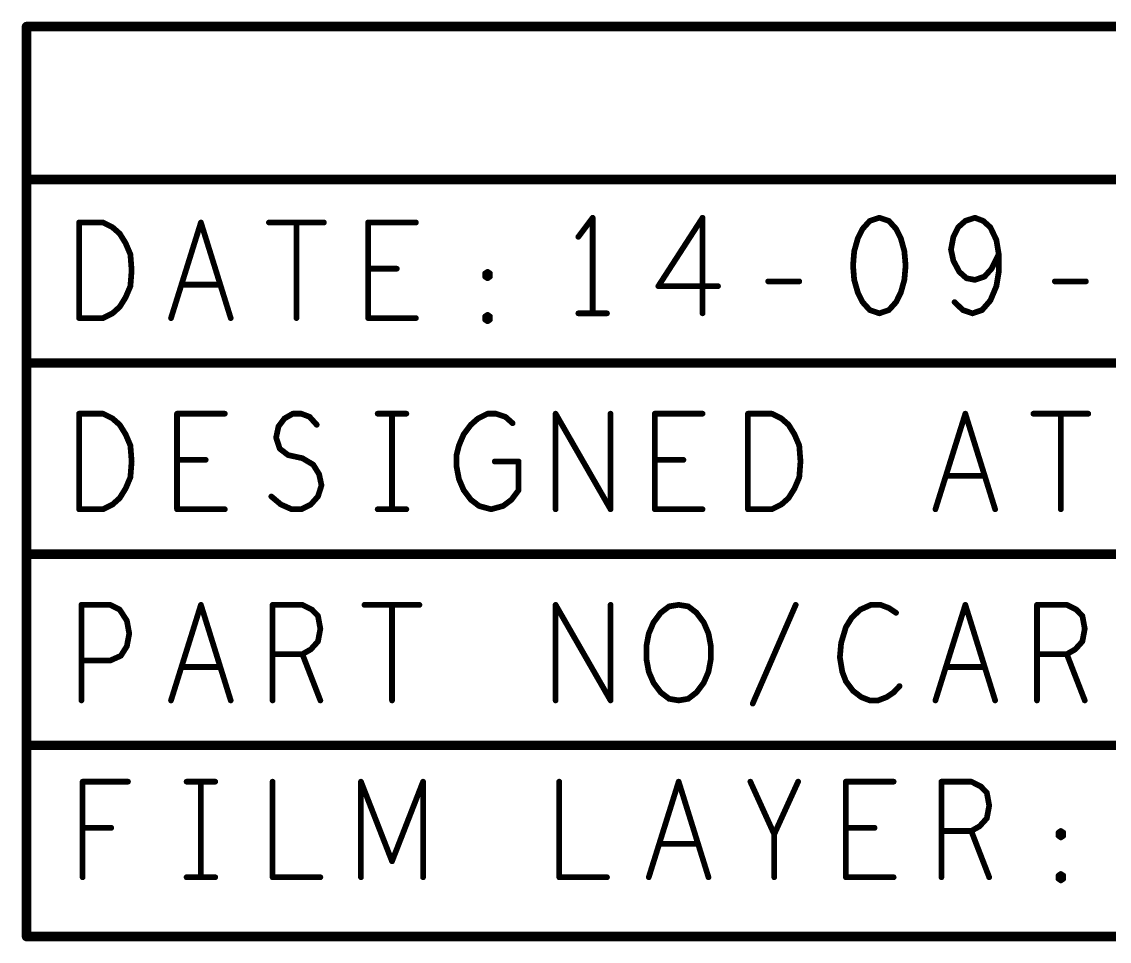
# Model space of a CAD drawing. Extents: x -18 to 16.1, y -6.6 to 15.5.
# Drawn here: x 0.243 to 1.381, y -2.04 to -1.078 of the extents above; entities that cross this region are included whole.
import ezdxf

# ---------------------------------------------------------------- set-up
doc = ezdxf.new("R2010")
doc.units = 0
doc.layers.get('0').update_dxf_attribs({"linetype": 'CONTINUOUS'})
doc.layers.add('FAB', color=13, linetype='CONTINUOUS')

# ---------------------------------------------------------------- blocks, each defined once
blk = doc.blocks.new('ROUND_2')
at = {"const_width": 0.005}
blk.add_lwpolyline([(-0.0025, 0, 1), (0.0025, 0, 1)], format="xyb", close=True, dxfattribs=at)
blk = doc.blocks.new('ROUND_1')
at = {"const_width": 0.003}
blk.add_lwpolyline([(-0.0015, 0, 1), (0.0015, 0, 1)], format="xyb", close=True, dxfattribs=at)

msp = doc.modelspace()

# ---------------------------------------------------------------- linework, layer by layer
at = {"layer": 'FAB'}
for points, const_width in [([(0.2481, -1.0833), (0.2481, -2.0353)], 0.01), ([(0.2481, -1.0833), (4.4031, -1.0833)], 0.01), ([(0.2481, -1.2433), (4.4031, -1.2433)], 0.01), ([(0.3031, -1.3883), (0.3031, -1.2883)], 0.006), ([(0.3031, -1.2883), (0.3281, -1.2883)], 0.006), ([(0.3281, -1.2883), (0.3381, -1.2933)], 0.006), ([(0.3993, -1.3883), (0.4306, -1.2883)], 0.006), ([(0.4306, -1.2883), (0.4618, -1.3883)], 0.006), ([(0.5018, -1.2883), (0.5593, -1.2883)], 0.006), ([(0.5306, -1.2883), (0.5306, -1.3883)], 0.006), ([(0.6056, -1.3883), (0.6056, -1.2883)], 0.006), ([(0.6056, -1.2883), (0.6556, -1.2883)], 0.006), ([(0.8406, -1.2833), (0.8256, -1.3033)], 0.006), ([(0.8406, -1.3833), (0.8406, -1.2833)], 0.006), ([(0.9556, -1.2833), (0.9093, -1.3549)], 0.006), ([(0.9556, -1.3833), (0.9556, -1.2833)], 0.006), ([(1.1306, -1.2866), (1.1231, -1.2949)], 0.006), ([(1.1406, -1.2833), (1.1306, -1.2866)], 0.006), ([(1.1506, -1.2866), (1.1406, -1.2833)], 0.006), ([(1.1581, -1.2949), (1.1506, -1.2866)], 0.006), ([(1.2306, -1.2866), (1.2231, -1.2933)], 0.006), ([(1.2406, -1.2833), (1.2306, -1.2866)], 0.006), ([(1.2493, -1.2866), (1.2406, -1.2833)], 0.006), ([(1.2568, -1.2933), (1.2493, -1.2866)], 0.006), ([(0.3381, -1.2933), (0.3456, -1.2999)], 0.006), ([(0.3456, -1.2999), (0.3518, -1.3099)], 0.006), ([(1.1231, -1.2949), (1.1181, -1.3049)], 0.006), ([(1.1631, -1.3049), (1.1581, -1.2949)], 0.006), ([(1.2231, -1.2933), (1.2181, -1.3033)], 0.006), ([(1.2631, -1.3066), (1.2568, -1.2933)], 0.006), ([(0.3518, -1.3099), (0.3568, -1.3216)], 0.006), ([(1.1181, -1.3049), (1.1143, -1.3183)], 0.006), ([(1.1668, -1.3183), (1.1631, -1.3049)], 0.006), ([(1.2181, -1.3033), (1.2156, -1.3166)], 0.006), ([(1.2656, -1.3216), (1.2631, -1.3066)], 0.006), ([(0.3568, -1.3216), (0.3581, -1.3383)], 0.006), ([(1.1143, -1.3183), (1.1131, -1.3333)], 0.006), ([(1.1681, -1.3333), (1.1668, -1.3183)], 0.006), ([(1.2156, -1.3166), (1.2181, -1.3283)], 0.006), ([(1.2581, -1.3366), (1.2656, -1.3216)], 0.006), ([(1.2656, -1.3399), (1.2656, -1.3216)], 0.006), ([(1.1131, -1.3333), (1.1143, -1.3483)], 0.006), ([(1.1668, -1.3483), (1.1681, -1.3333)], 0.006), ([(1.2181, -1.3283), (1.2243, -1.3399)], 0.006), ([(0.3581, -1.3383), (0.3568, -1.3549)], 0.006), ([(0.6356, -1.3366), (0.6056, -1.3366)], 0.006), ([(0.7281, -1.3416), (0.7306, -1.3399)], 0.006), ([(0.7281, -1.3449), (0.7281, -1.3416)], 0.006), ([(0.7306, -1.3466), (0.7281, -1.3449)], 0.006), ([(0.7306, -1.3399), (0.7331, -1.3416)], 0.006), ([(0.7331, -1.3449), (0.7306, -1.3466)], 0.006), ([(0.7331, -1.3416), (0.7331, -1.3449)], 0.006), ([(1.2243, -1.3399), (1.2318, -1.3466)], 0.006), ([(1.2406, -1.3483), (1.2506, -1.3449)], 0.006), ([(1.2506, -1.3449), (1.2581, -1.3366)], 0.006), ([(1.2631, -1.3549), (1.2656, -1.3399)], 0.006), ([(0.3568, -1.3549), (0.3518, -1.3666)], 0.006), ([(0.4506, -1.3533), (0.4106, -1.3533)], 0.006), ([(0.9093, -1.3549), (0.9718, -1.3549)], 0.006), ([(1.0243, -1.3499), (1.0568, -1.3499)], 0.006), ([(1.1143, -1.3483), (1.1181, -1.3616)], 0.006), ([(1.1631, -1.3616), (1.1668, -1.3483)], 0.006), ([(1.2318, -1.3466), (1.2406, -1.3483)], 0.006), ([(1.2568, -1.3699), (1.2631, -1.3549)], 0.006), ([(1.3243, -1.3499), (1.3568, -1.3499)], 0.006), ([(0.3518, -1.3666), (0.3456, -1.3766)], 0.006), ([(1.1181, -1.3616), (1.1231, -1.3716)], 0.006), ([(1.1581, -1.3716), (1.1631, -1.3616)], 0.006), ([(0.3456, -1.3766), (0.3381, -1.3833)], 0.006), ([(1.1231, -1.3716), (1.1306, -1.3799)], 0.006), ([(1.1306, -1.3799), (1.1406, -1.3833)], 0.006), ([(1.1406, -1.3833), (1.1506, -1.3799)], 0.006), ([(1.1506, -1.3799), (1.1581, -1.3716)], 0.006), ([(1.2193, -1.3716), (1.2281, -1.3799)], 0.006), ([(1.2281, -1.3799), (1.2381, -1.3833)], 0.006), ([(1.2381, -1.3833), (1.2481, -1.3799)], 0.006), ([(1.2481, -1.3799), (1.2568, -1.3699)], 0.006), ([(0.3281, -1.3883), (0.3031, -1.3883)], 0.006), ([(0.3381, -1.3833), (0.3281, -1.3883)], 0.006), ([(0.6556, -1.3883), (0.6056, -1.3883)], 0.006), ([(0.7281, -1.3866), (0.7306, -1.3849)], 0.006), ([(0.7281, -1.3899), (0.7281, -1.3866)], 0.006), ([(0.7306, -1.3916), (0.7281, -1.3899)], 0.006), ([(0.7306, -1.3849), (0.7331, -1.3866)], 0.006), ([(0.7331, -1.3899), (0.7306, -1.3916)], 0.006), ([(0.7331, -1.3866), (0.7331, -1.3899)], 0.006), ([(0.8256, -1.3833), (0.8556, -1.3833)], 0.006), ([(0.2481, -1.4353), (4.4031, -1.4353)], 0.01), ([(0.3031, -1.5883), (0.3031, -1.4883)], 0.006), ([(0.3031, -1.4883), (0.3281, -1.4883)], 0.006), ([(0.3281, -1.4883), (0.3381, -1.4933)], 0.006), ([(0.3381, -1.4933), (0.3456, -1.4999)], 0.006), ([(0.4056, -1.5883), (0.4056, -1.4883)], 0.006), ([(0.4056, -1.4883), (0.4556, -1.4883)], 0.006), ([(0.5118, -1.5016), (0.5181, -1.4933)], 0.006), ([(0.5181, -1.4933), (0.5268, -1.4883)], 0.006), ([(0.5268, -1.4883), (0.5356, -1.4883)], 0.006), ([(0.5356, -1.4883), (0.5443, -1.4916)], 0.006), ([(0.5443, -1.4916), (0.5518, -1.4999)], 0.006), ([(0.6156, -1.4883), (0.6456, -1.4883)], 0.006), ([(0.6306, -1.4883), (0.6306, -1.5883)], 0.006), ([(0.7131, -1.4999), (0.7206, -1.4933)], 0.006), ([(0.7206, -1.4933), (0.7306, -1.4883)], 0.006), ([(0.7306, -1.4883), (0.7393, -1.4883)], 0.006), ([(0.7393, -1.4883), (0.7493, -1.4916)], 0.006), ([(0.7493, -1.4916), (0.7568, -1.4983)], 0.006), ([(0.8018, -1.5883), (0.8018, -1.4883)], 0.006), ([(0.8018, -1.4883), (0.8593, -1.5883)], 0.006), ([(0.8593, -1.5883), (0.8593, -1.4883)], 0.006), ([(0.9056, -1.5883), (0.9056, -1.4883)], 0.006), ([(0.9056, -1.4883), (0.9556, -1.4883)], 0.006), ([(1.0031, -1.5883), (1.0031, -1.4883)], 0.006), ([(1.0031, -1.4883), (1.0281, -1.4883)], 0.006), ([(1.0281, -1.4883), (1.0381, -1.4933)], 0.006), ([(1.0381, -1.4933), (1.0456, -1.4999)], 0.006), ([(1.1993, -1.5883), (1.2306, -1.4883)], 0.006), ([(1.2306, -1.4883), (1.2618, -1.5883)], 0.006), ([(1.3018, -1.4883), (1.3593, -1.4883)], 0.006), ([(1.3306, -1.4883), (1.3306, -1.5883)], 0.006), ([(0.3456, -1.4999), (0.3518, -1.5099)], 0.006), ([(0.5093, -1.5133), (0.5118, -1.5016)], 0.006), ([(0.7056, -1.5099), (0.7131, -1.4999)], 0.006), ([(1.0456, -1.4999), (1.0518, -1.5099)], 0.006), ([(0.3518, -1.5099), (0.3568, -1.5216)], 0.006), ([(0.5131, -1.5249), (0.5093, -1.5133)], 0.006), ([(0.7006, -1.5216), (0.7056, -1.5099)], 0.006), ([(1.0518, -1.5099), (1.0568, -1.5216)], 0.006), ([(0.3568, -1.5216), (0.3581, -1.5383)], 0.006), ([(0.5218, -1.5316), (0.5131, -1.5249)], 0.006), ([(0.6981, -1.5316), (0.7006, -1.5216)], 0.006), ([(1.0568, -1.5216), (1.0581, -1.5383)], 0.006), ([(0.3581, -1.5383), (0.3568, -1.5549)], 0.006), ([(0.4356, -1.5366), (0.4056, -1.5366)], 0.006), ([(0.5368, -1.5349), (0.5218, -1.5316)], 0.006), ([(0.5481, -1.5416), (0.5368, -1.5349)], 0.006), ([(0.6981, -1.5433), (0.6981, -1.5316)], 0.006), ([(0.7381, -1.5383), (0.7631, -1.5383)], 0.006), ([(0.7631, -1.5383), (0.7631, -1.5683)], 0.006), ([(0.9356, -1.5366), (0.9056, -1.5366)], 0.006), ([(1.0581, -1.5383), (1.0568, -1.5549)], 0.006), ([(0.5543, -1.5516), (0.5481, -1.5416)], 0.006), ([(0.7006, -1.5566), (0.6981, -1.5433)], 0.006), ([(0.3568, -1.5549), (0.3518, -1.5666)], 0.006), ([(0.5568, -1.5633), (0.5543, -1.5516)], 0.006), ([(0.7056, -1.5683), (0.7006, -1.5566)], 0.006), ([(1.0568, -1.5549), (1.0518, -1.5666)], 0.006), ([(1.2506, -1.5533), (1.2106, -1.5533)], 0.006), ([(0.3518, -1.5666), (0.3456, -1.5766)], 0.006), ([(0.5531, -1.5749), (0.5568, -1.5633)], 0.006), ([(0.7131, -1.5783), (0.7056, -1.5683)], 0.006), ([(0.7631, -1.5683), (0.7556, -1.5783)], 0.006), ([(1.0518, -1.5666), (1.0456, -1.5766)], 0.006), ([(0.3381, -1.5833), (0.3281, -1.5883)], 0.006), ([(0.3456, -1.5766), (0.3381, -1.5833)], 0.006), ([(0.5043, -1.5749), (0.5143, -1.5833)], 0.006), ([(0.5143, -1.5833), (0.5256, -1.5883)], 0.006), ([(0.5356, -1.5883), (0.5456, -1.5833)], 0.006), ([(0.5456, -1.5833), (0.5531, -1.5749)], 0.006), ([(0.7218, -1.5849), (0.7131, -1.5783)], 0.006), ([(0.7343, -1.5883), (0.7218, -1.5849)], 0.006), ([(0.7468, -1.5849), (0.7343, -1.5883)], 0.006), ([(0.7556, -1.5783), (0.7468, -1.5849)], 0.006), ([(1.0381, -1.5833), (1.0281, -1.5883)], 0.006), ([(1.0456, -1.5766), (1.0381, -1.5833)], 0.006), ([(0.3281, -1.5883), (0.3031, -1.5883)], 0.006), ([(0.4556, -1.5883), (0.4056, -1.5883)], 0.006), ([(0.5256, -1.5883), (0.5356, -1.5883)], 0.006), ([(0.6156, -1.5883), (0.6456, -1.5883)], 0.006), ([(0.9556, -1.5883), (0.9056, -1.5883)], 0.006), ([(1.0281, -1.5883), (1.0031, -1.5883)], 0.006), ([(0.2481, -1.6353), (4.4031, -1.6353)], 0.01), ([(0.3056, -1.7883), (0.3056, -1.6883)], 0.006), ([(0.3056, -1.6883), (0.3356, -1.6883)], 0.006), ([(0.3356, -1.6883), (0.3456, -1.6933)], 0.006), ([(0.3456, -1.6933), (0.3531, -1.7049)], 0.006), ([(0.3993, -1.7883), (0.4306, -1.6883)], 0.006), ([(0.4306, -1.6883), (0.4618, -1.7883)], 0.006), ([(0.5056, -1.7883), (0.5056, -1.6883)], 0.006), ([(0.5056, -1.6883), (0.5368, -1.6883)], 0.006), ([(0.5368, -1.6883), (0.5468, -1.6933)], 0.006), ([(0.5468, -1.6933), (0.5531, -1.6999)], 0.006), ([(0.6018, -1.6883), (0.6593, -1.6883)], 0.006), ([(0.6306, -1.6883), (0.6306, -1.7883)], 0.006), ([(0.8018, -1.7883), (0.8018, -1.6883)], 0.006), ([(0.8018, -1.6883), (0.8593, -1.7883)], 0.006), ([(0.8593, -1.7883), (0.8593, -1.6883)], 0.006), ([(0.9043, -1.7066), (0.9118, -1.6966)], 0.006), ([(0.9118, -1.6966), (0.9206, -1.6899)], 0.006), ([(0.9206, -1.6899), (0.9306, -1.6883)], 0.006), ([(0.9306, -1.6883), (0.9406, -1.6899)], 0.006), ([(0.9406, -1.6899), (0.9493, -1.6966)], 0.006), ([(0.9493, -1.6966), (0.9568, -1.7066)], 0.006), ([(1.0081, -1.7916), (1.0531, -1.6883)], 0.006), ([(1.1206, -1.6933), (1.1118, -1.7016)], 0.006), ([(1.1318, -1.6883), (1.1206, -1.6933)], 0.006), ([(1.1418, -1.6883), (1.1318, -1.6883)], 0.006), ([(1.1506, -1.6916), (1.1418, -1.6883)], 0.006), ([(1.1581, -1.6966), (1.1506, -1.6916)], 0.006), ([(1.1993, -1.7883), (1.2306, -1.6883)], 0.006), ([(1.2306, -1.6883), (1.2618, -1.7883)], 0.006), ([(1.3056, -1.7883), (1.3056, -1.6883)], 0.006), ([(1.3056, -1.6883), (1.3368, -1.6883)], 0.006), ([(1.3368, -1.6883), (1.3468, -1.6933)], 0.006), ([(1.3468, -1.6933), (1.3531, -1.6999)], 0.006), ([(0.3531, -1.7049), (0.3556, -1.7183)], 0.006), ([(0.5531, -1.6999), (0.5556, -1.7133)], 0.006), ([(0.8993, -1.7183), (0.9043, -1.7066)], 0.006), ([(0.9568, -1.7066), (0.9618, -1.7183)], 0.006), ([(1.1118, -1.7016), (1.1056, -1.7116)], 0.006), ([(1.3531, -1.6999), (1.3556, -1.7133)], 0.006), ([(0.3556, -1.7183), (0.3531, -1.7316)], 0.006), ([(0.5556, -1.7133), (0.5531, -1.7266)], 0.006), ([(0.8968, -1.7316), (0.8993, -1.7183)], 0.006), ([(0.9618, -1.7183), (0.9643, -1.7316)], 0.006), ([(1.1056, -1.7116), (1.1006, -1.7283)], 0.006), ([(1.3556, -1.7133), (1.3531, -1.7266)], 0.006), ([(0.3531, -1.7316), (0.3468, -1.7416)], 0.006), ([(0.5531, -1.7266), (0.5456, -1.7349)], 0.006), ([(0.8968, -1.7449), (0.8968, -1.7316)], 0.006), ([(0.9643, -1.7316), (0.9643, -1.7449)], 0.006), ([(1.1006, -1.7283), (1.0993, -1.7433)], 0.006), ([(1.3531, -1.7266), (1.3456, -1.7349)], 0.006), ([(0.3468, -1.7416), (0.3356, -1.7466)], 0.006), ([(0.5368, -1.7399), (0.5056, -1.7399)], 0.006), ([(0.5456, -1.7349), (0.5368, -1.7399)], 0.006), ([(0.5368, -1.7399), (0.5556, -1.7883)], 0.006), ([(1.0993, -1.7433), (1.1018, -1.7583)], 0.006), ([(1.3368, -1.7399), (1.3056, -1.7399)], 0.006), ([(1.3456, -1.7349), (1.3368, -1.7399)], 0.006), ([(1.3368, -1.7399), (1.3556, -1.7883)], 0.006), ([(0.3356, -1.7466), (0.3056, -1.7466)], 0.006), ([(0.4506, -1.7533), (0.4106, -1.7533)], 0.006), ([(0.8993, -1.7583), (0.8968, -1.7449)], 0.006), ([(0.9643, -1.7449), (0.9618, -1.7583)], 0.006), ([(1.2506, -1.7533), (1.2106, -1.7533)], 0.006), ([(0.9043, -1.7699), (0.8993, -1.7583)], 0.006), ([(0.9618, -1.7583), (0.9568, -1.7699)], 0.006), ([(1.1018, -1.7583), (1.1056, -1.7683)], 0.006), ([(0.9118, -1.7799), (0.9043, -1.7699)], 0.006), ([(0.9568, -1.7699), (0.9493, -1.7799)], 0.006), ([(1.1056, -1.7683), (1.1131, -1.7783)], 0.006), ([(1.1131, -1.7783), (1.1218, -1.7849)], 0.006), ([(1.1556, -1.7799), (1.1618, -1.7733)], 0.006), ([(0.9206, -1.7866), (0.9118, -1.7799)], 0.006), ([(0.9306, -1.7883), (0.9206, -1.7866)], 0.006), ([(0.9406, -1.7866), (0.9306, -1.7883)], 0.006), ([(0.9493, -1.7799), (0.9406, -1.7866)], 0.006), ([(1.1218, -1.7849), (1.1306, -1.7883)], 0.006), ([(1.1306, -1.7883), (1.1393, -1.7883)], 0.006), ([(1.1393, -1.7883), (1.1481, -1.7849)], 0.006), ([(1.1481, -1.7849), (1.1556, -1.7799)], 0.006), ([(0.2481, -1.8353), (4.4031, -1.8353)], 0.01), ([(0.3068, -1.9733), (0.3068, -1.8733)], 0.006), ([(0.3068, -1.8733), (0.3543, -1.8733)], 0.006), ([(0.4156, -1.8733), (0.4456, -1.8733)], 0.006), ([(0.4306, -1.8733), (0.4306, -1.9733)], 0.006), ([(0.5056, -1.8733), (0.5056, -1.9733)], 0.006), ([(0.5981, -1.9733), (0.5981, -1.8733)], 0.006), ([(0.5981, -1.8733), (0.6306, -1.9566)], 0.006), ([(0.6306, -1.9566), (0.6631, -1.8733)], 0.006), ([(0.6631, -1.8733), (0.6631, -1.9733)], 0.006), ([(0.8056, -1.8733), (0.8056, -1.9733)], 0.006), ([(0.8993, -1.9733), (0.9306, -1.8733)], 0.006), ([(0.9306, -1.8733), (0.9618, -1.9733)], 0.006), ([(1.0306, -1.9283), (1.0056, -1.8733)], 0.006), ([(1.0556, -1.8733), (1.0306, -1.9283)], 0.006), ([(1.1056, -1.9733), (1.1056, -1.8733)], 0.006), ([(1.1056, -1.8733), (1.1556, -1.8733)], 0.006), ([(1.2056, -1.9733), (1.2056, -1.8733)], 0.006), ([(1.2056, -1.8733), (1.2368, -1.8733)], 0.006), ([(1.2368, -1.8733), (1.2468, -1.8783)], 0.006), ([(1.2468, -1.8783), (1.2531, -1.8849)], 0.006), ([(1.2531, -1.8849), (1.2556, -1.8983)], 0.006), ([(1.2556, -1.8983), (1.2531, -1.9116)], 0.006), ([(1.2531, -1.9116), (1.2456, -1.9199)], 0.006), ([(0.3368, -1.9216), (0.3068, -1.9216)], 0.006), ([(1.1356, -1.9216), (1.1056, -1.9216)], 0.006), ([(1.2368, -1.9249), (1.2056, -1.9249)], 0.006), ([(1.2456, -1.9199), (1.2368, -1.9249)], 0.006), ([(1.2368, -1.9249), (1.2556, -1.9733)], 0.006), ([(1.3281, -1.9266), (1.3306, -1.9249)], 0.006), ([(1.3306, -1.9249), (1.3331, -1.9266)], 0.006), ([(1.0306, -1.9733), (1.0306, -1.9283)], 0.006), ([(1.3281, -1.9299), (1.3281, -1.9266)], 0.006), ([(1.3306, -1.9316), (1.3281, -1.9299)], 0.006), ([(1.3331, -1.9299), (1.3306, -1.9316)], 0.006), ([(1.3331, -1.9266), (1.3331, -1.9299)], 0.006), ([(0.9506, -1.9383), (0.9106, -1.9383)], 0.006), ([(1.3281, -1.9716), (1.3306, -1.9699)], 0.006), ([(1.3281, -1.9749), (1.3281, -1.9716)], 0.006), ([(1.3306, -1.9699), (1.3331, -1.9716)], 0.006), ([(1.3331, -1.9716), (1.3331, -1.9749)], 0.006), ([(0.4156, -1.9733), (0.4456, -1.9733)], 0.006), ([(0.5056, -1.9733), (0.5556, -1.9733)], 0.006), ([(0.8056, -1.9733), (0.8556, -1.9733)], 0.006), ([(1.1556, -1.9733), (1.1056, -1.9733)], 0.006), ([(1.3306, -1.9766), (1.3281, -1.9749)], 0.006), ([(1.3331, -1.9749), (1.3306, -1.9766)], 0.006), ([(0.2481, -2.0353), (4.4031, -2.0353)], 0.01)]:
    msp.add_lwpolyline(points, dxfattribs=dict(at, const_width=const_width))

# ---------------------------------------------------------------- block references
for name, p in [('ROUND_2', (0.2481, -1.0833)), ('ROUND_2', (0.2481, -1.0833)), ('ROUND_2', (0.2481, -1.2433)), ('ROUND_1', (0.3031, -1.2883)), ('ROUND_1', (0.3031, -1.2883)), ('ROUND_1', (0.3281, -1.2883)), ('ROUND_1', (0.3281, -1.2883)), ('ROUND_1', (0.4306, -1.2883)), ('ROUND_1', (0.4306, -1.2883)), ('ROUND_1', (0.5018, -1.2883)), ('ROUND_1', (0.5306, -1.2883)), ('ROUND_1', (0.5593, -1.2883)), ('ROUND_1', (0.6056, -1.2883)), ('ROUND_1', (0.6056, -1.2883)), ('ROUND_1', (0.6556, -1.2883)), ('ROUND_1', (0.8406, -1.2833)), ('ROUND_1', (0.8406, -1.2833)), ('ROUND_1', (0.9556, -1.2833)), ('ROUND_1', (0.9556, -1.2833)), ('ROUND_1', (1.1306, -1.2866)), ('ROUND_1', (1.1306, -1.2866)), ('ROUND_1', (1.1406, -1.2833)), ('ROUND_1', (1.1406, -1.2833)), ('ROUND_1', (1.1506, -1.2866)), ('ROUND_1', (1.1506, -1.2866)), ('ROUND_1', (1.2306, -1.2866)), ('ROUND_1', (1.2306, -1.2866)), ('ROUND_1', (1.2406, -1.2833)), ('ROUND_1', (1.2406, -1.2833)), ('ROUND_1', (1.2493, -1.2866)), ('ROUND_1', (1.2493, -1.2866)), ('ROUND_1', (0.3381, -1.2933)), ('ROUND_1', (0.3381, -1.2933)), ('ROUND_1', (0.3456, -1.2999)), ('ROUND_1', (0.3456, -1.2999)), ('ROUND_1', (1.1231, -1.2949)), ('ROUND_1', (1.1231, -1.2949)), ('ROUND_1', (1.1581, -1.2949)), ('ROUND_1', (1.1581, -1.2949)), ('ROUND_1', (1.2231, -1.2933)), ('ROUND_1', (1.2231, -1.2933)), ('ROUND_1', (1.2568, -1.2933)), ('ROUND_1', (1.2568, -1.2933)), ('ROUND_1', (0.3518, -1.3099)), ('ROUND_1', (0.3518, -1.3099)), ('ROUND_1', (0.8256, -1.3033)), ('ROUND_1', (1.1181, -1.3049)), ('ROUND_1', (1.1181, -1.3049)), ('ROUND_1', (1.1631, -1.3049)), ('ROUND_1', (1.1631, -1.3049)), ('ROUND_1', (1.2181, -1.3033)), ('ROUND_1', (1.2181, -1.3033)), ('ROUND_1', (1.2631, -1.3066)), ('ROUND_1', (1.2631, -1.3066)), ('ROUND_1', (0.3568, -1.3216)), ('ROUND_1', (0.3568, -1.3216)), ('ROUND_1', (1.1143, -1.3183)), ('ROUND_1', (1.1143, -1.3183)), ('ROUND_1', (1.1668, -1.3183)), ('ROUND_1', (1.1668, -1.3183)), ('ROUND_1', (1.2156, -1.3166)), ('ROUND_1', (1.2156, -1.3166)), ('ROUND_1', (1.2656, -1.3216)), ('ROUND_1', (1.2656, -1.3216)), ('ROUND_1', (1.2656, -1.3216)), ('ROUND_1', (1.1131, -1.3333)), ('ROUND_1', (1.1131, -1.3333)), ('ROUND_1', (1.1681, -1.3333)), ('ROUND_1', (1.1681, -1.3333)), ('ROUND_1', (1.2181, -1.3283)), ('ROUND_1', (1.2181, -1.3283)), ('ROUND_1', (0.3581, -1.3383)), ('ROUND_1', (0.3581, -1.3383)), ('ROUND_1', (0.6056, -1.3366)), ('ROUND_1', (0.6356, -1.3366)), ('ROUND_1', (0.7281, -1.3416)), ('ROUND_1', (0.7281, -1.3416)), ('ROUND_1', (0.7281, -1.3449)), ('ROUND_1', (0.7281, -1.3449)), ('ROUND_1', (0.7306, -1.3399)), ('ROUND_1', (0.7306, -1.3399)), ('ROUND_1', (0.7331, -1.3416)), ('ROUND_1', (0.7331, -1.3416)), ('ROUND_1', (0.7331, -1.3449)), ('ROUND_1', (0.7331, -1.3449)), ('ROUND_1', (1.2243, -1.3399)), ('ROUND_1', (1.2243, -1.3399)), ('ROUND_1', (1.2506, -1.3449)), ('ROUND_1', (1.2506, -1.3449)), ('ROUND_1', (1.2581, -1.3366)), ('ROUND_1', (1.2581, -1.3366)), ('ROUND_1', (1.2656, -1.3399)), ('ROUND_1', (1.2656, -1.3399)), ('ROUND_1', (0.3568, -1.3549)), ('ROUND_1', (0.3568, -1.3549)), ('ROUND_1', (0.4106, -1.3533)), ('ROUND_1', (0.4506, -1.3533)), ('ROUND_1', (0.7306, -1.3466)), ('ROUND_1', (0.7306, -1.3466)), ('ROUND_1', (0.9093, -1.3549)), ('ROUND_1', (0.9093, -1.3549)), ('ROUND_1', (0.9718, -1.3549)), ('ROUND_1', (1.0243, -1.3499)), ('ROUND_1', (1.0568, -1.3499)), ('ROUND_1', (1.1143, -1.3483)), ('ROUND_1', (1.1143, -1.3483)), ('ROUND_1', (1.1668, -1.3483)), ('ROUND_1', (1.1668, -1.3483)), ('ROUND_1', (1.2318, -1.3466)), ('ROUND_1', (1.2318, -1.3466)), ('ROUND_1', (1.2406, -1.3483)), ('ROUND_1', (1.2406, -1.3483)), ('ROUND_1', (1.2631, -1.3549)), ('ROUND_1', (1.2631, -1.3549)), ('ROUND_1', (1.3243, -1.3499)), ('ROUND_1', (1.3568, -1.3499)), ('ROUND_1', (0.3518, -1.3666)), ('ROUND_1', (0.3518, -1.3666)), ('ROUND_1', (1.1181, -1.3616)), ('ROUND_1', (1.1181, -1.3616)), ('ROUND_1', (1.1631, -1.3616)), ('ROUND_1', (1.1631, -1.3616)), ('ROUND_1', (0.3456, -1.3766)), ('ROUND_1', (0.3456, -1.3766)), ('ROUND_1', (1.1231, -1.3716)), ('ROUND_1', (1.1231, -1.3716)), ('ROUND_1', (1.1306, -1.3799)), ('ROUND_1', (1.1306, -1.3799)), ('ROUND_1', (1.1506, -1.3799)), ('ROUND_1', (1.1506, -1.3799)), ('ROUND_1', (1.1581, -1.3716)), ('ROUND_1', (1.1581, -1.3716)), ('ROUND_1', (1.2193, -1.3716)), ('ROUND_1', (1.2281, -1.3799)), ('ROUND_1', (1.2281, -1.3799)), ('ROUND_1', (1.2481, -1.3799)), ('ROUND_1', (1.2481, -1.3799)), ('ROUND_1', (1.2568, -1.3699)), ('ROUND_1', (1.2568, -1.3699)), ('ROUND_1', (0.3031, -1.3883)), ('ROUND_1', (0.3031, -1.3883)), ('ROUND_1', (0.3281, -1.3883)), ('ROUND_1', (0.3281, -1.3883)), ('ROUND_1', (0.3381, -1.3833)), ('ROUND_1', (0.3381, -1.3833)), ('ROUND_1', (0.3993, -1.3883)), ('ROUND_1', (0.4618, -1.3883)), ('ROUND_1', (0.5306, -1.3883)), ('ROUND_1', (0.6056, -1.3883)), ('ROUND_1', (0.6056, -1.3883)), ('ROUND_1', (0.6556, -1.3883)), ('ROUND_1', (0.7281, -1.3866)), ('ROUND_1', (0.7281, -1.3866)), ('ROUND_1', (0.7281, -1.3899)), ('ROUND_1', (0.7281, -1.3899)), ('ROUND_1', (0.7306, -1.3849)), ('ROUND_1', (0.7306, -1.3849)), ('ROUND_1', (0.7331, -1.3866)), ('ROUND_1', (0.7331, -1.3866)), ('ROUND_1', (0.7331, -1.3899)), ('ROUND_1', (0.7331, -1.3899)), ('ROUND_1', (0.8256, -1.3833)), ('ROUND_1', (0.8406, -1.3833)), ('ROUND_1', (0.8556, -1.3833)), ('ROUND_1', (0.9556, -1.3833)), ('ROUND_1', (1.1406, -1.3833)), ('ROUND_1', (1.1406, -1.3833)), ('ROUND_1', (1.2381, -1.3833)), ('ROUND_1', (1.2381, -1.3833)), ('ROUND_1', (0.7306, -1.3916)), ('ROUND_1', (0.7306, -1.3916)), ('ROUND_2', (0.2481, -1.4353)), ('ROUND_1', (0.3031, -1.4883)), ('ROUND_1', (0.3031, -1.4883)), ('ROUND_1', (0.3281, -1.4883)), ('ROUND_1', (0.3281, -1.4883)), ('ROUND_1', (0.3381, -1.4933)), ('ROUND_1', (0.3381, -1.4933)), ('ROUND_1', (0.4056, -1.4883)), ('ROUND_1', (0.4056, -1.4883)), ('ROUND_1', (0.4556, -1.4883)), ('ROUND_1', (0.5181, -1.4933)), ('ROUND_1', (0.5181, -1.4933)), ('ROUND_1', (0.5268, -1.4883)), ('ROUND_1', (0.5268, -1.4883)), ('ROUND_1', (0.5356, -1.4883)), ('ROUND_1', (0.5356, -1.4883)), ('ROUND_1', (0.5443, -1.4916)), ('ROUND_1', (0.5443, -1.4916)), ('ROUND_1', (0.6156, -1.4883)), ('ROUND_1', (0.6306, -1.4883)), ('ROUND_1', (0.6456, -1.4883)), ('ROUND_1', (0.7206, -1.4933)), ('ROUND_1', (0.7206, -1.4933)), ('ROUND_1', (0.7306, -1.4883)), ('ROUND_1', (0.7306, -1.4883)), ('ROUND_1', (0.7393, -1.4883)), ('ROUND_1', (0.7393, -1.4883)), ('ROUND_1', (0.7493, -1.4916)), ('ROUND_1', (0.7493, -1.4916)), ('ROUND_1', (0.8018, -1.4883)), ('ROUND_1', (0.8018, -1.4883)), ('ROUND_1', (0.8593, -1.4883)), ('ROUND_1', (0.9056, -1.4883)), ('ROUND_1', (0.9056, -1.4883)), ('ROUND_1', (0.9556, -1.4883)), ('ROUND_1', (1.0031, -1.4883)), ('ROUND_1', (1.0031, -1.4883)), ('ROUND_1', (1.0281, -1.4883)), ('ROUND_1', (1.0281, -1.4883)), ('ROUND_1', (1.0381, -1.4933)), ('ROUND_1', (1.0381, -1.4933)), ('ROUND_1', (1.2306, -1.4883)), ('ROUND_1', (1.2306, -1.4883)), ('ROUND_1', (1.3018, -1.4883)), ('ROUND_1', (1.3306, -1.4883)), ('ROUND_1', (1.3593, -1.4883)), ('ROUND_1', (0.3456, -1.4999)), ('ROUND_1', (0.3456, -1.4999)), ('ROUND_1', (0.5118, -1.5016)), ('ROUND_1', (0.5118, -1.5016)), ('ROUND_1', (0.5518, -1.4999)), ('ROUND_1', (0.7131, -1.4999)), ('ROUND_1', (0.7131, -1.4999)), ('ROUND_1', (0.7568, -1.4983)), ('ROUND_1', (1.0456, -1.4999)), ('ROUND_1', (1.0456, -1.4999)), ('ROUND_1', (0.3518, -1.5099)), ('ROUND_1', (0.3518, -1.5099)), ('ROUND_1', (0.5093, -1.5133)), ('ROUND_1', (0.5093, -1.5133)), ('ROUND_1', (0.7056, -1.5099)), ('ROUND_1', (0.7056, -1.5099)), ('ROUND_1', (1.0518, -1.5099)), ('ROUND_1', (1.0518, -1.5099)), ('ROUND_1', (0.3568, -1.5216)), ('ROUND_1', (0.3568, -1.5216)), ('ROUND_1', (0.5131, -1.5249)), ('ROUND_1', (0.5131, -1.5249)), ('ROUND_1', (0.7006, -1.5216)), ('ROUND_1', (0.7006, -1.5216)), ('ROUND_1', (1.0568, -1.5216)), ('ROUND_1', (1.0568, -1.5216)), ('ROUND_1', (0.3581, -1.5383)), ('ROUND_1', (0.3581, -1.5383)), ('ROUND_1', (0.4056, -1.5366)), ('ROUND_1', (0.4356, -1.5366)), ('ROUND_1', (0.5218, -1.5316)), ('ROUND_1', (0.5218, -1.5316)), ('ROUND_1', (0.5368, -1.5349)), ('ROUND_1', (0.5368, -1.5349)), ('ROUND_1', (0.6981, -1.5316)), ('ROUND_1', (0.6981, -1.5316)), ('ROUND_1', (0.7381, -1.5383)), ('ROUND_1', (0.7631, -1.5383)), ('ROUND_1', (0.7631, -1.5383)), ('ROUND_1', (0.9056, -1.5366)), ('ROUND_1', (0.9356, -1.5366)), ('ROUND_1', (1.0581, -1.5383)), ('ROUND_1', (1.0581, -1.5383)), ('ROUND_1', (0.5481, -1.5416)), ('ROUND_1', (0.5481, -1.5416)), ('ROUND_1', (0.6981, -1.5433)), ('ROUND_1', (0.6981, -1.5433)), ('ROUND_1', (0.3568, -1.5549)), ('ROUND_1', (0.3568, -1.5549)), ('ROUND_1', (0.5543, -1.5516)), ('ROUND_1', (0.5543, -1.5516)), ('ROUND_1', (0.7006, -1.5566)), ('ROUND_1', (0.7006, -1.5566)), ('ROUND_1', (1.0568, -1.5549)), ('ROUND_1', (1.0568, -1.5549)), ('ROUND_1', (1.2106, -1.5533)), ('ROUND_1', (1.2506, -1.5533)), ('ROUND_1', (0.3518, -1.5666)), ('ROUND_1', (0.3518, -1.5666)), ('ROUND_1', (0.5568, -1.5633)), ('ROUND_1', (0.5568, -1.5633)), ('ROUND_1', (0.7056, -1.5683)), ('ROUND_1', (0.7056, -1.5683)), ('ROUND_1', (0.7631, -1.5683)), ('ROUND_1', (0.7631, -1.5683)), ('ROUND_1', (1.0518, -1.5666)), ('ROUND_1', (1.0518, -1.5666)), ('ROUND_1', (0.3381, -1.5833)), ('ROUND_1', (0.3381, -1.5833)), ('ROUND_1', (0.3456, -1.5766)), ('ROUND_1', (0.3456, -1.5766)), ('ROUND_1', (0.5043, -1.5749)), ('ROUND_1', (0.5143, -1.5833)), ('ROUND_1', (0.5143, -1.5833)), ('ROUND_1', (0.5456, -1.5833)), ('ROUND_1', (0.5456, -1.5833)), ('ROUND_1', (0.5531, -1.5749)), ('ROUND_1', (0.5531, -1.5749)), ('ROUND_1', (0.7131, -1.5783)), ('ROUND_1', (0.7131, -1.5783)), ('ROUND_1', (0.7218, -1.5849)), ('ROUND_1', (0.7218, -1.5849)), ('ROUND_1', (0.7468, -1.5849)), ('ROUND_1', (0.7468, -1.5849)), ('ROUND_1', (0.7556, -1.5783)), ('ROUND_1', (0.7556, -1.5783)), ('ROUND_1', (1.0381, -1.5833)), ('ROUND_1', (1.0381, -1.5833)), ('ROUND_1', (1.0456, -1.5766)), ('ROUND_1', (1.0456, -1.5766)), ('ROUND_1', (0.3031, -1.5883)), ('ROUND_1', (0.3031, -1.5883)), ('ROUND_1', (0.3281, -1.5883)), ('ROUND_1', (0.3281, -1.5883)), ('ROUND_1', (0.4056, -1.5883)), ('ROUND_1', (0.4056, -1.5883)), ('ROUND_1', (0.4556, -1.5883)), ('ROUND_1', (0.5256, -1.5883)), ('ROUND_1', (0.5256, -1.5883)), ('ROUND_1', (0.5356, -1.5883)), ('ROUND_1', (0.5356, -1.5883)), ('ROUND_1', (0.6156, -1.5883)), ('ROUND_1', (0.6306, -1.5883)), ('ROUND_1', (0.6456, -1.5883)), ('ROUND_1', (0.7343, -1.5883)), ('ROUND_1', (0.7343, -1.5883)), ('ROUND_1', (0.8018, -1.5883)), ('ROUND_1', (0.8593, -1.5883)), ('ROUND_1', (0.8593, -1.5883)), ('ROUND_1', (0.9056, -1.5883)), ('ROUND_1', (0.9056, -1.5883)), ('ROUND_1', (0.9556, -1.5883)), ('ROUND_1', (1.0031, -1.5883)), ('ROUND_1', (1.0031, -1.5883)), ('ROUND_1', (1.0281, -1.5883)), ('ROUND_1', (1.0281, -1.5883)), ('ROUND_1', (1.1993, -1.5883)), ('ROUND_1', (1.2618, -1.5883)), ('ROUND_1', (1.3306, -1.5883)), ('ROUND_2', (0.2481, -1.6353)), ('ROUND_1', (0.3056, -1.6883)), ('ROUND_1', (0.3056, -1.6883)), ('ROUND_1', (0.3356, -1.6883)), ('ROUND_1', (0.3356, -1.6883)), ('ROUND_1', (0.3456, -1.6933)), ('ROUND_1', (0.3456, -1.6933)), ('ROUND_1', (0.4306, -1.6883)), ('ROUND_1', (0.4306, -1.6883)), ('ROUND_1', (0.5056, -1.6883)), ('ROUND_1', (0.5056, -1.6883)), ('ROUND_1', (0.5368, -1.6883)), ('ROUND_1', (0.5368, -1.6883)), ('ROUND_1', (0.5468, -1.6933)), ('ROUND_1', (0.5468, -1.6933)), ('ROUND_1', (0.6018, -1.6883)), ('ROUND_1', (0.6306, -1.6883)), ('ROUND_1', (0.6593, -1.6883)), ('ROUND_1', (0.8018, -1.6883)), ('ROUND_1', (0.8018, -1.6883)), ('ROUND_1', (0.8593, -1.6883)), ('ROUND_1', (0.9118, -1.6966)), ('ROUND_1', (0.9118, -1.6966)), ('ROUND_1', (0.9206, -1.6899)), ('ROUND_1', (0.9206, -1.6899)), ('ROUND_1', (0.9306, -1.6883)), ('ROUND_1', (0.9306, -1.6883)), ('ROUND_1', (0.9406, -1.6899)), ('ROUND_1', (0.9406, -1.6899)), ('ROUND_1', (0.9493, -1.6966)), ('ROUND_1', (0.9493, -1.6966)), ('ROUND_1', (1.0531, -1.6883)), ('ROUND_1', (1.1206, -1.6933)), ('ROUND_1', (1.1206, -1.6933)), ('ROUND_1', (1.1318, -1.6883)), ('ROUND_1', (1.1318, -1.6883)), ('ROUND_1', (1.1418, -1.6883)), ('ROUND_1', (1.1418, -1.6883)), ('ROUND_1', (1.1506, -1.6916)), ('ROUND_1', (1.1506, -1.6916)), ('ROUND_1', (1.1581, -1.6966)), ('ROUND_1', (1.2306, -1.6883)), ('ROUND_1', (1.2306, -1.6883)), ('ROUND_1', (1.3056, -1.6883)), ('ROUND_1', (1.3056, -1.6883)), ('ROUND_1', (1.3368, -1.6883)), ('ROUND_1', (1.3368, -1.6883)), ('ROUND_1', (1.3468, -1.6933)), ('ROUND_1', (1.3468, -1.6933)), ('ROUND_1', (0.3531, -1.7049)), ('ROUND_1', (0.3531, -1.7049)), ('ROUND_1', (0.5531, -1.6999)), ('ROUND_1', (0.5531, -1.6999)), ('ROUND_1', (0.9043, -1.7066)), ('ROUND_1', (0.9043, -1.7066)), ('ROUND_1', (0.9568, -1.7066)), ('ROUND_1', (0.9568, -1.7066)), ('ROUND_1', (1.1118, -1.7016)), ('ROUND_1', (1.1118, -1.7016)), ('ROUND_1', (1.3531, -1.6999)), ('ROUND_1', (1.3531, -1.6999)), ('ROUND_1', (0.3556, -1.7183)), ('ROUND_1', (0.3556, -1.7183)), ('ROUND_1', (0.5556, -1.7133)), ('ROUND_1', (0.5556, -1.7133)), ('ROUND_1', (0.8993, -1.7183)), ('ROUND_1', (0.8993, -1.7183)), ('ROUND_1', (0.9618, -1.7183)), ('ROUND_1', (0.9618, -1.7183)), ('ROUND_1', (1.1056, -1.7116)), ('ROUND_1', (1.1056, -1.7116)), ('ROUND_1', (1.3556, -1.7133)), ('ROUND_1', (1.3556, -1.7133)), ('ROUND_1', (0.3531, -1.7316)), ('ROUND_1', (0.3531, -1.7316)), ('ROUND_1', (0.5531, -1.7266)), ('ROUND_1', (0.5531, -1.7266)), ('ROUND_1', (0.8968, -1.7316)), ('ROUND_1', (0.8968, -1.7316)), ('ROUND_1', (0.9643, -1.7316)), ('ROUND_1', (0.9643, -1.7316)), ('ROUND_1', (1.1006, -1.7283)), ('ROUND_1', (1.1006, -1.7283)), ('ROUND_1', (1.3531, -1.7266)), ('ROUND_1', (1.3531, -1.7266)), ('ROUND_1', (0.3468, -1.7416)), ('ROUND_1', (0.3468, -1.7416)), ('ROUND_1', (0.5056, -1.7399)), ('ROUND_1', (0.5368, -1.7399)), ('ROUND_1', (0.5368, -1.7399)), ('ROUND_1', (0.5368, -1.7399)), ('ROUND_1', (0.5456, -1.7349)), ('ROUND_1', (0.5456, -1.7349)), ('ROUND_1', (1.0993, -1.7433)), ('ROUND_1', (1.0993, -1.7433)), ('ROUND_1', (1.3056, -1.7399)), ('ROUND_1', (1.3368, -1.7399)), ('ROUND_1', (1.3368, -1.7399)), ('ROUND_1', (1.3368, -1.7399)), ('ROUND_1', (1.3456, -1.7349)), ('ROUND_1', (1.3456, -1.7349)), ('ROUND_1', (0.3056, -1.7466)), ('ROUND_1', (0.3356, -1.7466)), ('ROUND_1', (0.3356, -1.7466)), ('ROUND_1', (0.4106, -1.7533)), ('ROUND_1', (0.4506, -1.7533)), ('ROUND_1', (0.8968, -1.7449)), ('ROUND_1', (0.8968, -1.7449)), ('ROUND_1', (0.9643, -1.7449)), ('ROUND_1', (0.9643, -1.7449)), ('ROUND_1', (1.2106, -1.7533)), ('ROUND_1', (1.2506, -1.7533)), ('ROUND_1', (0.8993, -1.7583)), ('ROUND_1', (0.8993, -1.7583)), ('ROUND_1', (0.9618, -1.7583)), ('ROUND_1', (0.9618, -1.7583)), ('ROUND_1', (1.1018, -1.7583)), ('ROUND_1', (1.1018, -1.7583)), ('ROUND_1', (0.9043, -1.7699)), ('ROUND_1', (0.9043, -1.7699)), ('ROUND_1', (0.9568, -1.7699)), ('ROUND_1', (0.9568, -1.7699)), ('ROUND_1', (1.1056, -1.7683)), ('ROUND_1', (1.1056, -1.7683)), ('ROUND_1', (1.1131, -1.7783)), ('ROUND_1', (1.1131, -1.7783)), ('ROUND_1', (1.1618, -1.7733)), ('ROUND_1', (0.3056, -1.7883)), ('ROUND_1', (0.3993, -1.7883)), ('ROUND_1', (0.4618, -1.7883)), ('ROUND_1', (0.5056, -1.7883)), ('ROUND_1', (0.5556, -1.7883)), ('ROUND_1', (0.6306, -1.7883)), ('ROUND_1', (0.8018, -1.7883)), ('ROUND_1', (0.8593, -1.7883)), ('ROUND_1', (0.8593, -1.7883)), ('ROUND_1', (0.9118, -1.7799)), ('ROUND_1', (0.9118, -1.7799)), ('ROUND_1', (0.9206, -1.7866)), ('ROUND_1', (0.9206, -1.7866)), ('ROUND_1', (0.9306, -1.7883)), ('ROUND_1', (0.9306, -1.7883)), ('ROUND_1', (0.9406, -1.7866)), ('ROUND_1', (0.9406, -1.7866)), ('ROUND_1', (0.9493, -1.7799)), ('ROUND_1', (0.9493, -1.7799)), ('ROUND_1', (1.1218, -1.7849)), ('ROUND_1', (1.1218, -1.7849)), ('ROUND_1', (1.1306, -1.7883)), ('ROUND_1', (1.1306, -1.7883)), ('ROUND_1', (1.1393, -1.7883)), ('ROUND_1', (1.1393, -1.7883)), ('ROUND_1', (1.1481, -1.7849)), ('ROUND_1', (1.1481, -1.7849)), ('ROUND_1', (1.1556, -1.7799)), ('ROUND_1', (1.1556, -1.7799)), ('ROUND_1', (1.1993, -1.7883)), ('ROUND_1', (1.2618, -1.7883)), ('ROUND_1', (1.3056, -1.7883)), ('ROUND_1', (1.3556, -1.7883)), ('ROUND_1', (1.0081, -1.7916)), ('ROUND_2', (0.2481, -1.8353)), ('ROUND_1', (0.3068, -1.8733)), ('ROUND_1', (0.3068, -1.8733)), ('ROUND_1', (0.3543, -1.8733)), ('ROUND_1', (0.4156, -1.8733)), ('ROUND_1', (0.4306, -1.8733)), ('ROUND_1', (0.4456, -1.8733)), ('ROUND_1', (0.5056, -1.8733)), ('ROUND_1', (0.5981, -1.8733)), ('ROUND_1', (0.5981, -1.8733)), ('ROUND_1', (0.6631, -1.8733)), ('ROUND_1', (0.6631, -1.8733)), ('ROUND_1', (0.8056, -1.8733)), ('ROUND_1', (0.9306, -1.8733)), ('ROUND_1', (0.9306, -1.8733)), ('ROUND_1', (1.0056, -1.8733)), ('ROUND_1', (1.0556, -1.8733)), ('ROUND_1', (1.1056, -1.8733)), ('ROUND_1', (1.1056, -1.8733)), ('ROUND_1', (1.1556, -1.8733)), ('ROUND_1', (1.2056, -1.8733)), ('ROUND_1', (1.2056, -1.8733)), ('ROUND_1', (1.2368, -1.8733)), ('ROUND_1', (1.2368, -1.8733)), ('ROUND_1', (1.2468, -1.8783)), ('ROUND_1', (1.2468, -1.8783)), ('ROUND_1', (1.2531, -1.8849)), ('ROUND_1', (1.2531, -1.8849)), ('ROUND_1', (1.2556, -1.8983)), ('ROUND_1', (1.2556, -1.8983)), ('ROUND_1', (1.2531, -1.9116)), ('ROUND_1', (1.2531, -1.9116)), ('ROUND_1', (0.3068, -1.9216)), ('ROUND_1', (0.3368, -1.9216)), ('ROUND_1', (1.1056, -1.9216)), ('ROUND_1', (1.1356, -1.9216)), ('ROUND_1', (1.2056, -1.9249)), ('ROUND_1', (1.2368, -1.9249)), ('ROUND_1', (1.2368, -1.9249)), ('ROUND_1', (1.2368, -1.9249)), ('ROUND_1', (1.2456, -1.9199)), ('ROUND_1', (1.2456, -1.9199)), ('ROUND_1', (1.3306, -1.9249)), ('ROUND_1', (1.3306, -1.9249)), ('ROUND_1', (1.0306, -1.9283)), ('ROUND_1', (1.0306, -1.9283)), ('ROUND_1', (1.0306, -1.9283)), ('ROUND_1', (1.3281, -1.9266)), ('ROUND_1', (1.3281, -1.9266)), ('ROUND_1', (1.3281, -1.9299)), ('ROUND_1', (1.3281, -1.9299)), ('ROUND_1', (1.3306, -1.9316)), ('ROUND_1', (1.3306, -1.9316)), ('ROUND_1', (1.3331, -1.9266)), ('ROUND_1', (1.3331, -1.9266)), ('ROUND_1', (1.3331, -1.9299)), ('ROUND_1', (1.3331, -1.9299)), ('ROUND_1', (0.9106, -1.9383)), ('ROUND_1', (0.9506, -1.9383)), ('ROUND_1', (0.6306, -1.9566)), ('ROUND_1', (0.6306, -1.9566)), ('ROUND_1', (1.3281, -1.9716)), ('ROUND_1', (1.3281, -1.9716)), ('ROUND_1', (1.3306, -1.9699)), ('ROUND_1', (1.3306, -1.9699)), ('ROUND_1', (1.3331, -1.9716)), ('ROUND_1', (1.3331, -1.9716)), ('ROUND_1', (0.3068, -1.9733)), ('ROUND_1', (0.4156, -1.9733)), ('ROUND_1', (0.4306, -1.9733)), ('ROUND_1', (0.4456, -1.9733)), ('ROUND_1', (0.5056, -1.9733)), ('ROUND_1', (0.5056, -1.9733)), ('ROUND_1', (0.5556, -1.9733)), ('ROUND_1', (0.5981, -1.9733)), ('ROUND_1', (0.6631, -1.9733)), ('ROUND_1', (0.8056, -1.9733)), ('ROUND_1', (0.8056, -1.9733)), ('ROUND_1', (0.8556, -1.9733)), ('ROUND_1', (0.8993, -1.9733)), ('ROUND_1', (0.9618, -1.9733)), ('ROUND_1', (1.0306, -1.9733)), ('ROUND_1', (1.1056, -1.9733)), ('ROUND_1', (1.1056, -1.9733)), ('ROUND_1', (1.1556, -1.9733)), ('ROUND_1', (1.2056, -1.9733)), ('ROUND_1', (1.2556, -1.9733)), ('ROUND_1', (1.3281, -1.9749)), ('ROUND_1', (1.3281, -1.9749)), ('ROUND_1', (1.3306, -1.9766)), ('ROUND_1', (1.3306, -1.9766)), ('ROUND_1', (1.3331, -1.9749)), ('ROUND_1', (1.3331, -1.9749)), ('ROUND_2', (0.2481, -2.0353)), ('ROUND_2', (0.2481, -2.0353))]:
    msp.add_blockref(name, p, dxfattribs=at)

doc.saveas('drawing.dxf')
